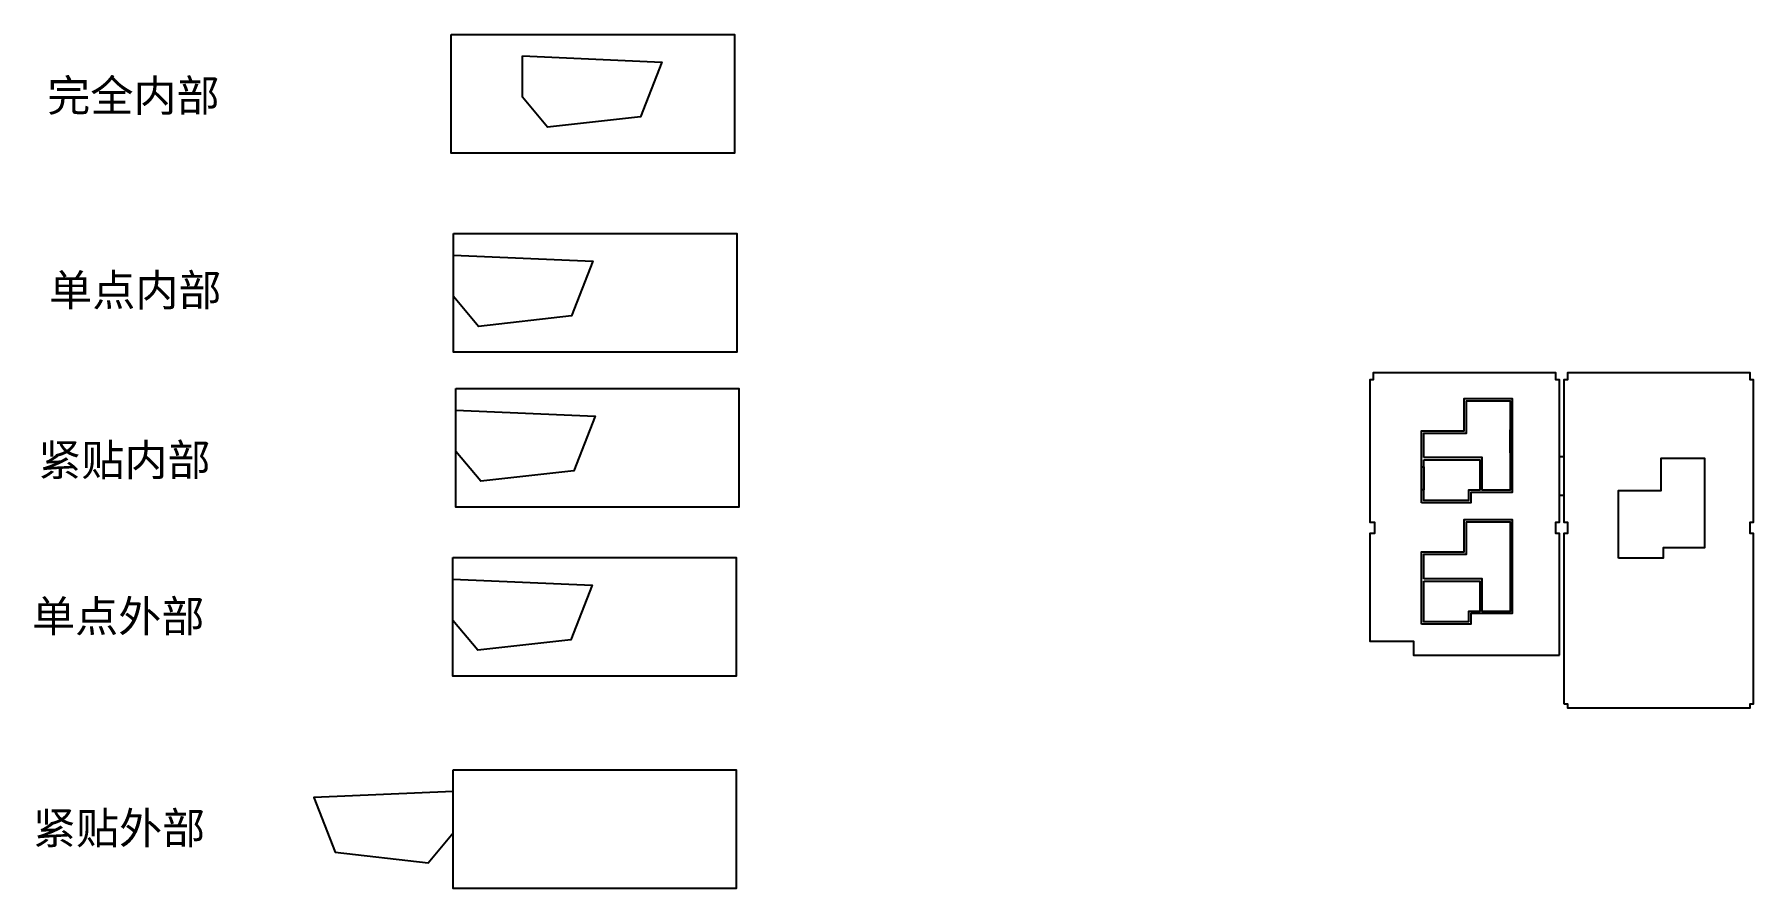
# Model space of a CAD drawing. Header units: millimetres. Extents: x -57740 to 16600, y -7815 to 29102.
import ezdxf

# ---------------------------------------------------------------- set-up
doc = ezdxf.new("R2010")
doc.units = ezdxf.units.MM
doc.layers.add('AD-AREA-OUTL', color=31, linetype='Continuous')
doc.layers.add('门', color=1, linetype='Continuous')
doc.styles.get("Standard").update_dxf_attribs({"font": 'arial.ttf'})

msp = doc.modelspace()

# ---------------------------------------------------------------- linework, layer by layer
at = {"layer": 'AD-AREA-OUTL'}
for points in [[(-39718, 29102), (-27473, 29102), (-27473, 23976), (-39718, 23976)], [(-36631, 28172), (-30608, 27909), (-31526, 25546), (-35549, 25094), (-36631, 26385)], [(-39617, 20491), (-27371, 20491), (-27371, 15365), (-39617, 15365)], [(-39617, 19564), (-33595, 19297), (-34513, 16935), (-38536, 16483), (-39617, 17774)], [(-39518, 13795), (-27273, 13795), (-27273, 8668), (-39518, 8668)], [(-39518, 12865), (-33496, 12601), (-34414, 10239), (-38437, 9787), (-39518, 11078)], [(-39648, 6496), (-27402, 6496), (-27402, 1370), (-39648, 1370)], [(-39648, 5562), (-33626, 5302), (-34543, 2940), (-38567, 2488), (-39648, 3779)], [(-39634, -2688), (-27389, -2688), (-27389, -7815), (-39634, -7815)], [(-39634, -3618), (-45657, -3882), (-44739, -6244), (-40716, -6697), (-39634, -5406)]]:
    msp.add_lwpolyline(points, close=True, dxfattribs=at)
at = {"layer": 'AD-AREA-OUTL', "ltscale": 500}
for points in [[(8200, 2275), (8200, 7525), (8050, 7525), (8050, 8025), (8200, 8025), (8200, 14175), (8050, 14175), (8050, 14475), (150, 14475), (150, 14175), (0, 14175), (0, 8025), (200, 8025), (200, 7525), (0, 7525), (0, 2875), (1900, 2875), (1900, 2275)], [(8400, 175), (8550, 175), (8550, 0), (16450, 0), (16450, 175), (16600, 175), (16600, 7525), (16450, 7525), (16450, 8025), (16600, 8025), (16600, 14175), (16450, 14175), (16450, 14475), (8550, 14475), (8550, 14175), (8400, 14175), (8400, 8025), (8550, 8025), (8550, 7525), (8400, 7525)], [(2241, 8856), (2241, 11973), (4085, 11973), (4085, 13369), (6166, 13369), (6166, 9303), (4375, 9303), (4375, 8856)], [(2341, 10711), (4757, 10711), (4757, 9403), (4275, 9403), (4275, 8956), (2341, 8956)], [(2241, 3620), (2241, 6738), (4085, 6738), (4085, 8134), (6166, 8134), (6166, 4068), (4375, 4068), (4375, 3620)], [(2341, 5476), (4757, 5476), (4757, 4168), (4275, 4168), (4275, 3720), (2341, 3720)]]:
    msp.add_lwpolyline(points, close=True, dxfattribs=at)
for points in [[(2341, 10811), (2341, 11873), (4185, 11873), (4185, 13269), (6066, 13269), (6066, 9403), (4857, 9403), (4857, 10811), (2341, 10811)], [(10757, 6467), (10757, 9385), (12601, 9385), (12601, 10781), (14482, 10781), (14482, 6915), (12691, 6915), (12691, 6467), (10757, 6467)], [(2341, 5576), (2341, 6638), (4185, 6638), (4185, 8034), (6066, 8034), (6066, 4168), (4857, 4168), (4857, 5576), (2341, 5576)]]:
    msp.add_lwpolyline(points, dxfattribs=at)
at = {"layer": '门', "ltscale": 500}
for points in [[(6166, 11016), (6066, 11016), (6066, 12011), (6166, 12011)], [(2341, 9413), (2241, 9413), (2241, 10408), (2341, 10408)], [(8400, 9180), (8200, 9180), (8200, 10862), (8400, 10862)]]:
    msp.add_lwpolyline(points, close=True, dxfattribs=at)

# ---------------------------------------------------------------- texts
for s, p in [('完全内部', (-57183, 25774)), ('单点内部', (-57101, 17365)), ('紧贴内部', (-57573, 10029)), ('单点外部', (-57841, 3273)), ('紧贴外部', (-57804, -5884))]:
    msp.add_text(s, height=1365.8).set_placement(p)

doc.saveas('drawing.dxf')
